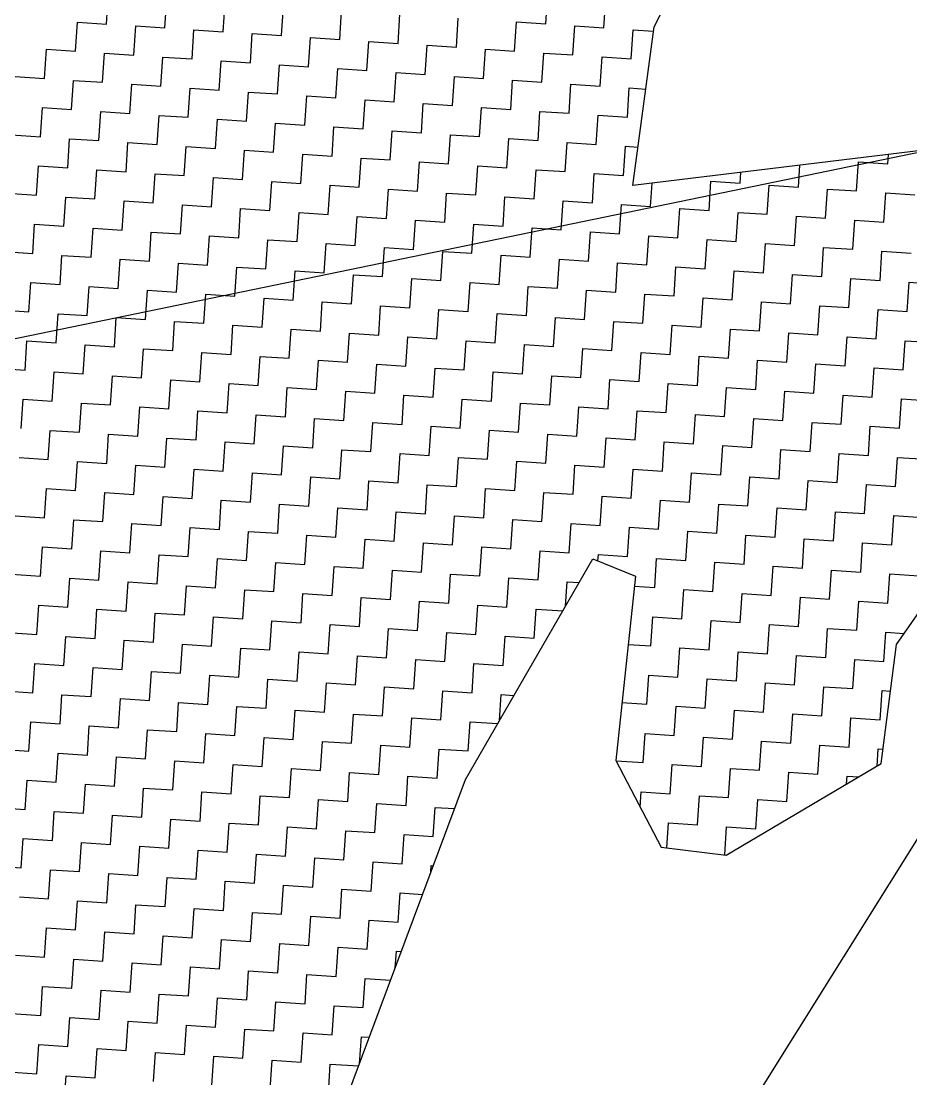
# Model space of a CAD drawing. Header units: metres. Extents: x 286068 to 287358, y 2005630 to 2007098.
# Drawn here: x 287048.9 to 287147.8, y 2006240.5 to 2006358.1 of the extents above; entities that cross this region are included whole.
import ezdxf

# ---------------------------------------------------------------- set-up
doc = ezdxf.new("R2010")
doc.units = ezdxf.units.M
for name, color, linetype in [('POLY_HATCH', 12, 'Continuous'), ('POLY_PARCEL', 6, 'Continuous'), ('V_BOUND_LINE', 7, 'Continuous')]:
    doc.layers.add(name, color=color, linetype=linetype)

msp = doc.modelspace()

# ---------------------------------------------------------------- linework, layer by layer
at = {"layer": 'POLY_HATCH'}
for p, q in [((287119.29, 2006357.48), (287130.94, 2006380.57)), ((287116.91, 2006339.84), (287119.29, 2006357.48)), ((287157.71, 2006344.82), (287116.91, 2006339.84)), ((287146.25, 2006288.83), (287156.99, 2006304.29)), ((287098.31, 2006273.81), (287112.48, 2006298.35)), ((287112.48, 2006298.35), (287117.21, 2006296.42)), ((287117.21, 2006296.42), (287115.04, 2006275.93)), ((287144.56, 2006275.59), (287146.25, 2006288.83)), ((287115.04, 2006275.93), (287120.07, 2006266.3)), ((287127.29, 2006265.41), (287144.56, 2006275.59)), ((287082.56, 2006231.58), (287098.31, 2006273.81)), ((287120.07, 2006266.3), (287127.29, 2006265.41))]:
    msp.add_line(p, q, dxfattribs=at)
at = {"layer": 'POLY_HATCH', "linetype": 'Continuous'}
for p, q in [((287058.39, 2006357.8), (287058.61, 2006361.05)), ((287107.24, 2006357.82), (287107.45, 2006361.06)), ((287064.88, 2006357.37), (287065.09, 2006360.62)), ((287071.36, 2006356.94), (287071.58, 2006360.19)), ((287077.85, 2006356.51), (287078.06, 2006359.76)), ((287113.72, 2006357.39), (287113.94, 2006360.63)), ((287084.33, 2006356.08), (287084.54, 2006359.32)), ((287090.81, 2006355.65), (287091.03, 2006358.89)), ((287097.3, 2006355.22), (287097.51, 2006358.46)), ((287054.94, 2006354.78), (287055.15, 2006358.02)), ((287055.15, 2006358.02), (287058.39, 2006357.8)), ((287061.42, 2006354.35), (287061.64, 2006357.59)), ((287061.64, 2006357.59), (287064.88, 2006357.37)), ((287067.9, 2006353.92), (287068.12, 2006357.16)), ((287068.12, 2006357.16), (287071.36, 2006356.94)), ((287103.78, 2006354.79), (287104, 2006358.03)), ((287104, 2006358.03), (287107.24, 2006357.82)), ((287110.26, 2006354.36), (287110.48, 2006357.6)), ((287110.48, 2006357.6), (287113.72, 2006357.39)), ((287116.75, 2006353.93), (287116.96, 2006357.17)), ((287116.96, 2006357.17), (287119.23, 2006357.02)), ((287074.39, 2006353.49), (287074.6, 2006356.73)), ((287074.6, 2006356.73), (287077.85, 2006356.51)), ((287080.87, 2006353.06), (287081.09, 2006356.3)), ((287081.09, 2006356.3), (287084.33, 2006356.08)), ((287051.48, 2006351.75), (287051.7, 2006354.99)), ((287051.7, 2006354.99), (287054.94, 2006354.78)), ((287087.36, 2006352.63), (287087.57, 2006355.87)), ((287087.57, 2006355.87), (287090.81, 2006355.65)), ((287093.84, 2006352.2), (287094.05, 2006355.44)), ((287094.05, 2006355.44), (287097.3, 2006355.22)), ((287100.32, 2006351.76), (287100.54, 2006355.01)), ((287100.54, 2006355.01), (287103.78, 2006354.79)), ((287057.96, 2006351.32), (287058.18, 2006354.56)), ((287058.18, 2006354.56), (287061.42, 2006354.35)), ((287064.45, 2006350.89), (287064.66, 2006354.13)), ((287064.66, 2006354.13), (287067.9, 2006353.92)), ((287070.93, 2006350.46), (287071.15, 2006353.7)), ((287071.15, 2006353.7), (287074.39, 2006353.49)), ((287106.81, 2006351.33), (287107.02, 2006354.58)), ((287107.02, 2006354.58), (287110.26, 2006354.36)), ((287113.29, 2006350.9), (287113.51, 2006354.15)), ((287113.51, 2006354.15), (287116.75, 2006353.93)), ((287077.42, 2006350.03), (287077.63, 2006353.27)), ((287077.63, 2006353.27), (287080.87, 2006353.06)), ((287083.9, 2006349.6), (287084.11, 2006352.84)), ((287084.11, 2006352.84), (287087.36, 2006352.63)), ((287048.24, 2006351.97), (287051.48, 2006351.75)), ((287054.51, 2006348.29), (287054.72, 2006351.54)), ((287054.72, 2006351.54), (287057.96, 2006351.32)), ((287090.38, 2006349.17), (287090.6, 2006352.41)), ((287090.6, 2006352.41), (287093.84, 2006352.2)), ((287096.87, 2006348.74), (287097.08, 2006351.98)), ((287097.08, 2006351.98), (287100.32, 2006351.76)), ((287103.35, 2006348.31), (287103.56, 2006351.55)), ((287103.56, 2006351.55), (287106.81, 2006351.33)), ((287060.99, 2006347.86), (287061.21, 2006351.11)), ((287061.21, 2006351.11), (287064.45, 2006350.89)), ((287067.47, 2006347.43), (287067.69, 2006350.68)), ((287067.69, 2006350.68), (287070.93, 2006350.46)), ((287073.96, 2006347), (287074.17, 2006350.24)), ((287074.17, 2006350.24), (287077.42, 2006350.03)), ((287109.83, 2006347.88), (287110.05, 2006351.12)), ((287110.05, 2006351.12), (287113.29, 2006350.9)), ((287116.32, 2006347.45), (287116.53, 2006350.69)), ((287116.53, 2006350.69), (287118.36, 2006350.57)), ((287080.44, 2006346.57), (287080.66, 2006349.81)), ((287080.66, 2006349.81), (287083.9, 2006349.6)), ((287086.93, 2006346.14), (287087.14, 2006349.38)), ((287087.14, 2006349.38), (287090.38, 2006349.17)), ((287093.41, 2006345.71), (287093.62, 2006348.95)), ((287093.62, 2006348.95), (287096.87, 2006348.74)), ((287051.05, 2006345.27), (287051.27, 2006348.51)), ((287051.27, 2006348.51), (287054.51, 2006348.29)), ((287057.53, 2006344.84), (287057.75, 2006348.08)), ((287057.75, 2006348.08), (287060.99, 2006347.86)), ((287099.89, 2006345.28), (287100.11, 2006348.52)), ((287100.11, 2006348.52), (287103.35, 2006348.31)), ((287106.38, 2006344.85), (287106.59, 2006348.09)), ((287106.59, 2006348.09), (287109.83, 2006347.88)), ((287064.02, 2006344.41), (287064.23, 2006347.65)), ((287064.23, 2006347.65), (287067.47, 2006347.43)), ((287070.5, 2006343.98), (287070.72, 2006347.22)), ((287070.72, 2006347.22), (287073.96, 2006347)), ((287076.98, 2006343.55), (287077.2, 2006346.79)), ((287077.2, 2006346.79), (287080.44, 2006346.57)), ((287112.86, 2006344.42), (287113.08, 2006347.66)), ((287113.08, 2006347.66), (287116.32, 2006347.45)), ((287047.81, 2006345.48), (287051.05, 2006345.27)), ((287083.47, 2006343.12), (287083.68, 2006346.36)), ((287083.68, 2006346.36), (287086.93, 2006346.14)), ((287089.95, 2006342.69), (287090.17, 2006345.93)), ((287090.17, 2006345.93), (287093.41, 2006345.71)), ((287096.44, 2006342.25), (287096.65, 2006345.5)), ((287096.65, 2006345.5), (287099.89, 2006345.28)), ((287054.08, 2006341.81), (287054.29, 2006345.05)), ((287054.29, 2006345.05), (287057.53, 2006344.84)), ((287060.56, 2006341.38), (287060.78, 2006344.62)), ((287060.78, 2006344.62), (287064.02, 2006344.41)), ((287102.92, 2006341.82), (287103.13, 2006345.07)), ((287103.13, 2006345.07), (287106.38, 2006344.85)), ((287109.4, 2006341.39), (287109.62, 2006344.64)), ((287109.62, 2006344.64), (287112.86, 2006344.42)), ((287067.04, 2006340.95), (287067.26, 2006344.19)), ((287067.26, 2006344.19), (287070.5, 2006343.98)), ((287073.53, 2006340.52), (287073.74, 2006343.76)), ((287073.74, 2006343.76), (287076.98, 2006343.55)), ((287080.01, 2006340.09), (287080.23, 2006343.33)), ((287080.23, 2006343.33), (287083.47, 2006343.12)), ((287115.89, 2006340.96), (287116.1, 2006344.21)), ((287116.1, 2006344.21), (287117.49, 2006344.11)), ((287145.28, 2006342.27), (287145.35, 2006343.31)), ((287050.62, 2006338.78), (287050.83, 2006342.03)), ((287050.83, 2006342.03), (287054.08, 2006341.81)), ((287086.49, 2006339.66), (287086.71, 2006342.9)), ((287086.71, 2006342.9), (287089.95, 2006342.69)), ((287092.98, 2006339.23), (287093.19, 2006342.47)), ((287093.19, 2006342.47), (287096.44, 2006342.25)), ((287099.46, 2006338.8), (287099.68, 2006342.04)), ((287099.68, 2006342.04), (287102.92, 2006341.82)), ((287135.34, 2006339.67), (287135.5, 2006342.11)), ((287141.82, 2006339.24), (287142.04, 2006342.48)), ((287142.04, 2006342.48), (287145.28, 2006342.27)), ((287057.1, 2006338.35), (287057.32, 2006341.6)), ((287057.32, 2006341.6), (287060.56, 2006341.38)), ((287063.59, 2006337.92), (287063.8, 2006341.16)), ((287063.8, 2006341.16), (287067.04, 2006340.95)), ((287070.07, 2006337.49), (287070.29, 2006340.73)), ((287070.29, 2006340.73), (287073.53, 2006340.52)), ((287105.95, 2006338.37), (287106.16, 2006341.61)), ((287106.16, 2006341.61), (287109.4, 2006341.39)), ((287112.43, 2006337.94), (287112.64, 2006341.18)), ((287112.64, 2006341.18), (287115.89, 2006340.96)), ((287128.85, 2006340.1), (287128.93, 2006341.31)), ((287076.55, 2006337.06), (287076.77, 2006340.3)), ((287076.77, 2006340.3), (287080.01, 2006340.09)), ((287083.04, 2006336.63), (287083.25, 2006339.87)), ((287083.25, 2006339.87), (287086.49, 2006339.66)), ((287118.91, 2006337.51), (287119.09, 2006340.11)), ((287125.4, 2006337.08), (287125.61, 2006340.32)), ((287125.61, 2006340.32), (287128.85, 2006340.1)), ((287131.88, 2006336.65), (287132.1, 2006339.89)), ((287132.1, 2006339.89), (287135.34, 2006339.67)), ((287047.38, 2006339), (287050.62, 2006338.78)), ((287053.65, 2006335.33), (287053.86, 2006338.57)), ((287053.86, 2006338.57), (287057.1, 2006338.35)), ((287089.52, 2006336.2), (287089.74, 2006339.44)), ((287089.74, 2006339.44), (287092.98, 2006339.23)), ((287096.01, 2006335.77), (287096.22, 2006339.01)), ((287096.22, 2006339.01), (287099.46, 2006338.8)), ((287102.49, 2006335.34), (287102.7, 2006338.58)), ((287102.7, 2006338.58), (287105.95, 2006338.37)), ((287138.36, 2006336.22), (287138.58, 2006339.46)), ((287138.58, 2006339.46), (287141.82, 2006339.24)), ((287144.85, 2006335.78), (287145.06, 2006339.03)), ((287145.06, 2006339.03), (287148.3, 2006338.81)), ((287060.13, 2006334.9), (287060.35, 2006338.14)), ((287060.35, 2006338.14), (287063.59, 2006337.92)), ((287066.61, 2006334.47), (287066.83, 2006337.71)), ((287066.83, 2006337.71), (287070.07, 2006337.49)), ((287073.1, 2006334.04), (287073.31, 2006337.28)), ((287073.31, 2006337.28), (287076.55, 2006337.06)), ((287108.97, 2006334.91), (287109.19, 2006338.15)), ((287109.19, 2006338.15), (287112.43, 2006337.94)), ((287115.46, 2006334.48), (287115.67, 2006337.72)), ((287115.67, 2006337.72), (287118.91, 2006337.51)), ((287121.94, 2006334.05), (287122.16, 2006337.29)), ((287122.16, 2006337.29), (287125.4, 2006337.08)), ((287079.58, 2006333.61), (287079.8, 2006336.85)), ((287079.8, 2006336.85), (287083.04, 2006336.63)), ((287086.06, 2006333.17), (287086.28, 2006336.42)), ((287086.28, 2006336.42), (287089.52, 2006336.2)), ((287128.42, 2006333.62), (287128.64, 2006336.86)), ((287128.64, 2006336.86), (287131.88, 2006336.65)), ((287134.91, 2006333.19), (287135.12, 2006336.43)), ((287135.12, 2006336.43), (287138.36, 2006336.22)), ((287141.39, 2006332.76), (287141.61, 2006336)), ((287141.61, 2006336), (287144.85, 2006335.78)), ((287050.19, 2006332.3), (287050.4, 2006335.54)), ((287050.4, 2006335.54), (287053.65, 2006335.33)), ((287056.67, 2006331.87), (287056.89, 2006335.11)), ((287056.89, 2006335.11), (287060.13, 2006334.9)), ((287092.55, 2006332.74), (287092.76, 2006335.99)), ((287092.76, 2006335.99), (287096.01, 2006335.77)), ((287099.03, 2006332.31), (287099.25, 2006335.56)), ((287099.25, 2006335.56), (287102.49, 2006335.34)), ((287105.52, 2006331.88), (287105.73, 2006335.13)), ((287105.73, 2006335.13), (287108.97, 2006334.91)), ((287063.16, 2006331.44), (287063.37, 2006334.68)), ((287063.37, 2006334.68), (287066.61, 2006334.47)), ((287069.64, 2006331.01), (287069.86, 2006334.25)), ((287069.86, 2006334.25), (287073.1, 2006334.04)), ((287076.12, 2006330.58), (287076.34, 2006333.82)), ((287076.34, 2006333.82), (287079.58, 2006333.61)), ((287112, 2006331.45), (287112.21, 2006334.69)), ((287112.21, 2006334.69), (287115.46, 2006334.48)), ((287118.48, 2006331.02), (287118.7, 2006334.26)), ((287118.7, 2006334.26), (287121.94, 2006334.05)), ((287124.97, 2006330.59), (287125.18, 2006333.83)), ((287125.18, 2006333.83), (287128.42, 2006333.62)), ((287046.95, 2006332.52), (287050.19, 2006332.3)), ((287082.61, 2006330.15), (287082.82, 2006333.39)), ((287082.82, 2006333.39), (287086.06, 2006333.17)), ((287089.09, 2006329.72), (287089.31, 2006332.96)), ((287089.31, 2006332.96), (287092.55, 2006332.74)), ((287095.57, 2006329.29), (287095.79, 2006332.53)), ((287095.79, 2006332.53), (287099.03, 2006332.31)), ((287131.45, 2006330.16), (287131.67, 2006333.4)), ((287131.67, 2006333.4), (287134.91, 2006333.19)), ((287137.93, 2006329.73), (287138.15, 2006332.97)), ((287138.15, 2006332.97), (287141.39, 2006332.76)), ((287144.42, 2006329.3), (287144.63, 2006332.54)), ((287144.63, 2006332.54), (287147.87, 2006332.33)), ((287053.22, 2006328.84), (287053.43, 2006332.08)), ((287053.43, 2006332.08), (287056.67, 2006331.87)), ((287059.7, 2006328.41), (287059.91, 2006331.65)), ((287059.91, 2006331.65), (287063.16, 2006331.44)), ((287102.06, 2006328.86), (287102.27, 2006332.1)), ((287102.27, 2006332.1), (287105.52, 2006331.88)), ((287108.54, 2006328.43), (287108.76, 2006331.67)), ((287108.76, 2006331.67), (287112, 2006331.45)), ((287066.18, 2006327.98), (287066.4, 2006331.22)), ((287066.4, 2006331.22), (287069.64, 2006331.01)), ((287072.67, 2006327.55), (287072.88, 2006330.79)), ((287072.88, 2006330.79), (287076.12, 2006330.58)), ((287079.15, 2006327.12), (287079.37, 2006330.36)), ((287079.37, 2006330.36), (287082.61, 2006330.15)), ((287115.03, 2006328), (287115.24, 2006331.24)), ((287115.24, 2006331.24), (287118.48, 2006331.02)), ((287121.51, 2006327.57), (287121.72, 2006330.81)), ((287121.72, 2006330.81), (287124.97, 2006330.59)), ((287127.99, 2006327.14), (287128.21, 2006330.38)), ((287128.21, 2006330.38), (287131.45, 2006330.16)), ((287049.76, 2006325.82), (287049.97, 2006329.06)), ((287049.97, 2006329.06), (287053.22, 2006328.84)), ((287085.63, 2006326.69), (287085.85, 2006329.93)), ((287085.85, 2006329.93), (287089.09, 2006329.72)), ((287092.12, 2006326.26), (287092.33, 2006329.5)), ((287092.33, 2006329.5), (287095.57, 2006329.29)), ((287098.6, 2006325.83), (287098.82, 2006329.07)), ((287098.82, 2006329.07), (287102.06, 2006328.86)), ((287134.48, 2006326.7), (287134.69, 2006329.95)), ((287134.69, 2006329.95), (287137.93, 2006329.73)), ((287140.96, 2006326.27), (287141.18, 2006329.52)), ((287141.18, 2006329.52), (287144.42, 2006329.3)), ((287147.44, 2006325.84), (287147.66, 2006329.09)), ((287147.66, 2006329.09), (287150.9, 2006328.87)), ((287056.24, 2006325.39), (287056.46, 2006328.63)), ((287056.46, 2006328.63), (287059.7, 2006328.41)), ((287062.73, 2006324.96), (287062.94, 2006328.2)), ((287062.94, 2006328.2), (287066.18, 2006327.98)), ((287069.21, 2006324.53), (287069.42, 2006327.77)), ((287069.42, 2006327.77), (287072.67, 2006327.55)), ((287105.09, 2006325.4), (287105.3, 2006328.64)), ((287105.3, 2006328.64), (287108.54, 2006328.43)), ((287111.57, 2006324.97), (287111.78, 2006328.21)), ((287111.78, 2006328.21), (287115.03, 2006328)), ((287118.05, 2006324.54), (287118.27, 2006327.78)), ((287118.27, 2006327.78), (287121.51, 2006327.57)), ((287075.69, 2006324.09), (287075.91, 2006327.34)), ((287075.91, 2006327.34), (287079.15, 2006327.12)), ((287082.18, 2006323.66), (287082.39, 2006326.91)), ((287082.39, 2006326.91), (287085.63, 2006326.69)), ((287124.54, 2006324.11), (287124.75, 2006327.35)), ((287124.75, 2006327.35), (287127.99, 2006327.14)), ((287131.02, 2006323.68), (287131.23, 2006326.92)), ((287131.23, 2006326.92), (287134.48, 2006326.7)), ((287046.52, 2006326.03), (287049.76, 2006325.82)), ((287052.79, 2006322.36), (287053, 2006325.6)), ((287053, 2006325.6), (287056.24, 2006325.39)), ((287088.66, 2006323.23), (287088.88, 2006326.48)), ((287088.88, 2006326.48), (287092.12, 2006326.26)), ((287095.14, 2006322.8), (287095.36, 2006326.05)), ((287095.36, 2006326.05), (287098.6, 2006325.83)), ((287101.63, 2006322.37), (287101.84, 2006325.62)), ((287101.84, 2006325.62), (287105.09, 2006325.4)), ((287137.5, 2006323.25), (287137.72, 2006326.49)), ((287137.72, 2006326.49), (287140.96, 2006326.27)), ((287143.99, 2006322.82), (287144.2, 2006326.06)), ((287144.2, 2006326.06), (287147.44, 2006325.84)), ((287059.27, 2006321.93), (287059.48, 2006325.17)), ((287059.48, 2006325.17), (287062.73, 2006324.96)), ((287065.75, 2006321.5), (287065.97, 2006324.74)), ((287065.97, 2006324.74), (287069.21, 2006324.53)), ((287072.24, 2006321.07), (287072.45, 2006324.31)), ((287072.45, 2006324.31), (287075.69, 2006324.09)), ((287108.11, 2006321.94), (287108.33, 2006325.18)), ((287108.33, 2006325.18), (287111.57, 2006324.97)), ((287114.6, 2006321.51), (287114.81, 2006324.75)), ((287114.81, 2006324.75), (287118.05, 2006324.54)), ((287121.08, 2006321.08), (287121.29, 2006324.32)), ((287121.29, 2006324.32), (287124.54, 2006324.11)), ((287078.72, 2006320.64), (287078.94, 2006323.88)), ((287078.94, 2006323.88), (287082.18, 2006323.66)), ((287085.2, 2006320.21), (287085.42, 2006323.45)), ((287085.42, 2006323.45), (287088.66, 2006323.23)), ((287127.56, 2006320.65), (287127.78, 2006323.89)), ((287127.78, 2006323.89), (287131.02, 2006323.68)), ((287134.05, 2006320.22), (287134.26, 2006323.46)), ((287134.26, 2006323.46), (287137.5, 2006323.25)), ((287049.33, 2006319.33), (287049.54, 2006322.57)), ((287049.54, 2006322.57), (287052.79, 2006322.36)), ((287055.81, 2006318.9), (287056.03, 2006322.14)), ((287056.03, 2006322.14), (287059.27, 2006321.93)), ((287091.69, 2006319.78), (287091.9, 2006323.02)), ((287091.9, 2006323.02), (287095.14, 2006322.8)), ((287098.17, 2006319.35), (287098.39, 2006322.59)), ((287098.39, 2006322.59), (287101.63, 2006322.37)), ((287104.65, 2006318.92), (287104.87, 2006322.16)), ((287104.87, 2006322.16), (287108.11, 2006321.94)), ((287140.53, 2006319.79), (287140.75, 2006323.03)), ((287140.75, 2006323.03), (287143.99, 2006322.82)), ((287147.01, 2006319.36), (287147.23, 2006322.6)), ((287147.23, 2006322.6), (287150.47, 2006322.39)), ((287062.3, 2006318.47), (287062.51, 2006321.71)), ((287062.51, 2006321.71), (287065.75, 2006321.5)), ((287068.78, 2006318.04), (287068.99, 2006321.28)), ((287068.99, 2006321.28), (287072.24, 2006321.07)), ((287075.26, 2006317.61), (287075.48, 2006320.85)), ((287075.48, 2006320.85), (287078.72, 2006320.64)), ((287111.14, 2006318.49), (287111.35, 2006321.73)), ((287111.35, 2006321.73), (287114.6, 2006321.51)), ((287117.62, 2006318.06), (287117.84, 2006321.3)), ((287117.84, 2006321.3), (287121.08, 2006321.08)), ((287124.11, 2006317.62), (287124.32, 2006320.87)), ((287124.32, 2006320.87), (287127.56, 2006320.65)), ((287046.09, 2006319.55), (287049.33, 2006319.33)), ((287081.75, 2006317.18), (287081.96, 2006320.42)), ((287081.96, 2006320.42), (287085.2, 2006320.21)), ((287088.23, 2006316.75), (287088.45, 2006319.99)), ((287088.45, 2006319.99), (287091.69, 2006319.78)), ((287094.71, 2006316.32), (287094.93, 2006319.56)), ((287094.93, 2006319.56), (287098.17, 2006319.35)), ((287130.59, 2006317.19), (287130.8, 2006320.44)), ((287130.8, 2006320.44), (287134.05, 2006320.22)), ((287137.07, 2006316.76), (287137.29, 2006320.01)), ((287137.29, 2006320.01), (287140.53, 2006319.79)), ((287143.56, 2006316.33), (287143.77, 2006319.58)), ((287143.77, 2006319.58), (287147.01, 2006319.36)), ((287052.36, 2006315.88), (287052.57, 2006319.12)), ((287052.57, 2006319.12), (287055.81, 2006318.9)), ((287058.84, 2006315.45), (287059.05, 2006318.69)), ((287059.05, 2006318.69), (287062.3, 2006318.47)), ((287101.2, 2006315.89), (287101.41, 2006319.13)), ((287101.41, 2006319.13), (287104.65, 2006318.92)), ((287107.68, 2006315.46), (287107.9, 2006318.7)), ((287107.9, 2006318.7), (287111.14, 2006318.49)), ((287065.32, 2006315.02), (287065.54, 2006318.26)), ((287065.54, 2006318.26), (287068.78, 2006318.04)), ((287071.81, 2006314.58), (287072.02, 2006317.83)), ((287072.02, 2006317.83), (287075.26, 2006317.61)), ((287078.29, 2006314.15), (287078.5, 2006317.4)), ((287078.5, 2006317.4), (287081.75, 2006317.18)), ((287114.17, 2006315.03), (287114.38, 2006318.27)), ((287114.38, 2006318.27), (287117.62, 2006318.06)), ((287120.65, 2006314.6), (287120.86, 2006317.84)), ((287120.86, 2006317.84), (287124.11, 2006317.62)), ((287127.13, 2006314.17), (287127.35, 2006317.41)), ((287127.35, 2006317.41), (287130.59, 2006317.19)), ((287048.9, 2006312.85), (287049.11, 2006316.09)), ((287049.11, 2006316.09), (287052.36, 2006315.88)), ((287084.77, 2006313.72), (287084.99, 2006316.97)), ((287084.99, 2006316.97), (287088.23, 2006316.75)), ((287091.26, 2006313.29), (287091.47, 2006316.54)), ((287091.47, 2006316.54), (287094.71, 2006316.32)), ((287097.74, 2006312.86), (287097.96, 2006316.1)), ((287097.96, 2006316.1), (287101.2, 2006315.89)), ((287133.62, 2006313.74), (287133.83, 2006316.98)), ((287133.83, 2006316.98), (287137.07, 2006316.76)), ((287140.1, 2006313.31), (287140.31, 2006316.55)), ((287140.31, 2006316.55), (287143.56, 2006316.33)), ((287146.58, 2006312.88), (287146.8, 2006316.12)), ((287146.8, 2006316.12), (287150.04, 2006315.9)), ((287055.38, 2006312.42), (287055.6, 2006315.66)), ((287055.6, 2006315.66), (287058.84, 2006315.45)), ((287061.87, 2006311.99), (287062.08, 2006315.23)), ((287062.08, 2006315.23), (287065.32, 2006315.02)), ((287104.22, 2006312.43), (287104.44, 2006315.67)), ((287104.44, 2006315.67), (287107.68, 2006315.46)), ((287110.71, 2006312), (287110.92, 2006315.24)), ((287110.92, 2006315.24), (287114.17, 2006315.03)), ((287068.35, 2006311.56), (287068.56, 2006314.8)), ((287068.56, 2006314.8), (287071.81, 2006314.58)), ((287074.83, 2006311.13), (287075.05, 2006314.37)), ((287075.05, 2006314.37), (287078.29, 2006314.15)), ((287081.32, 2006310.7), (287081.53, 2006313.94)), ((287081.53, 2006313.94), (287084.77, 2006313.72)), ((287117.19, 2006311.57), (287117.41, 2006314.81)), ((287117.41, 2006314.81), (287120.65, 2006314.6)), ((287123.68, 2006311.14), (287123.89, 2006314.38)), ((287123.89, 2006314.38), (287127.13, 2006314.17)), ((287130.16, 2006310.71), (287130.37, 2006313.95)), ((287130.37, 2006313.95), (287133.62, 2006313.74)), ((287051.92, 2006309.39), (287052.14, 2006312.63)), ((287052.14, 2006312.63), (287055.38, 2006312.42)), ((287087.8, 2006310.27), (287088.02, 2006313.51)), ((287088.02, 2006313.51), (287091.26, 2006313.29)), ((287094.28, 2006309.84), (287094.5, 2006313.08)), ((287094.5, 2006313.08), (287097.74, 2006312.86)), ((287100.77, 2006309.41), (287100.98, 2006312.65)), ((287100.98, 2006312.65), (287104.22, 2006312.43)), ((287136.64, 2006310.28), (287136.86, 2006313.52)), ((287136.86, 2006313.52), (287140.1, 2006313.31)), ((287143.13, 2006309.85), (287143.34, 2006313.09)), ((287143.34, 2006313.09), (287146.58, 2006312.88)), ((287058.41, 2006308.96), (287058.62, 2006312.2)), ((287058.62, 2006312.2), (287061.87, 2006311.99)), ((287064.89, 2006308.53), (287065.11, 2006311.77)), ((287065.11, 2006311.77), (287068.35, 2006311.56)), ((287071.38, 2006308.1), (287071.59, 2006311.34)), ((287071.59, 2006311.34), (287074.83, 2006311.13)), ((287107.25, 2006308.98), (287107.47, 2006312.22)), ((287107.47, 2006312.22), (287110.71, 2006312)), ((287113.73, 2006308.55), (287113.95, 2006311.79)), ((287113.95, 2006311.79), (287117.19, 2006311.57)), ((287120.22, 2006308.11), (287120.43, 2006311.36)), ((287120.43, 2006311.36), (287123.68, 2006311.14)), ((287077.86, 2006307.67), (287078.07, 2006310.91)), ((287078.07, 2006310.91), (287081.32, 2006310.7)), ((287084.34, 2006307.24), (287084.56, 2006310.48)), ((287084.56, 2006310.48), (287087.8, 2006310.27)), ((287126.7, 2006307.68), (287126.92, 2006310.93)), ((287126.92, 2006310.93), (287130.16, 2006310.71)), ((287133.19, 2006307.25), (287133.4, 2006310.5)), ((287133.4, 2006310.5), (287136.64, 2006310.28)), ((287048.68, 2006309.61), (287051.92, 2006309.39)), ((287054.95, 2006305.94), (287055.17, 2006309.18)), ((287055.17, 2006309.18), (287058.41, 2006308.96)), ((287090.83, 2006306.81), (287091.04, 2006310.05)), ((287091.04, 2006310.05), (287094.28, 2006309.84)), ((287097.31, 2006306.38), (287097.53, 2006309.62)), ((287097.53, 2006309.62), (287100.77, 2006309.41)), ((287103.79, 2006305.95), (287104.01, 2006309.19)), ((287104.01, 2006309.19), (287107.25, 2006308.98)), ((287139.67, 2006306.82), (287139.88, 2006310.07)), ((287139.88, 2006310.07), (287143.13, 2006309.85)), ((287146.15, 2006306.39), (287146.37, 2006309.63)), ((287146.37, 2006309.63), (287149.61, 2006309.42)), ((287061.43, 2006305.5), (287061.65, 2006308.75)), ((287061.65, 2006308.75), (287064.89, 2006308.53)), ((287067.92, 2006305.07), (287068.13, 2006308.32)), ((287068.13, 2006308.32), (287071.38, 2006308.1)), ((287074.4, 2006304.64), (287074.62, 2006307.89)), ((287074.62, 2006307.89), (287077.86, 2006307.67)), ((287110.28, 2006305.52), (287110.49, 2006308.76)), ((287110.49, 2006308.76), (287113.73, 2006308.55)), ((287116.76, 2006305.09), (287116.98, 2006308.33)), ((287116.98, 2006308.33), (287120.22, 2006308.11)), ((287123.24, 2006304.66), (287123.46, 2006307.9)), ((287123.46, 2006307.9), (287126.7, 2006307.68)), ((287080.89, 2006304.21), (287081.1, 2006307.46)), ((287081.1, 2006307.46), (287084.34, 2006307.24)), ((287087.37, 2006303.78), (287087.58, 2006307.02)), ((287087.58, 2006307.02), (287090.83, 2006306.81)), ((287129.73, 2006304.23), (287129.94, 2006307.47)), ((287129.94, 2006307.47), (287133.19, 2006307.25)), ((287136.21, 2006303.8), (287136.43, 2006307.04)), ((287136.43, 2006307.04), (287139.67, 2006306.82)), ((287142.7, 2006303.37), (287142.91, 2006306.61)), ((287142.91, 2006306.61), (287146.15, 2006306.39)), ((287051.49, 2006302.91), (287051.71, 2006306.15)), ((287051.71, 2006306.15), (287054.95, 2006305.94)), ((287057.98, 2006302.48), (287058.19, 2006305.72)), ((287058.19, 2006305.72), (287061.43, 2006305.5)), ((287093.85, 2006303.35), (287094.07, 2006306.59)), ((287094.07, 2006306.59), (287097.31, 2006306.38)), ((287100.34, 2006302.92), (287100.55, 2006306.16)), ((287100.55, 2006306.16), (287103.79, 2006305.95)), ((287106.82, 2006302.49), (287107.04, 2006305.73)), ((287107.04, 2006305.73), (287110.28, 2006305.52)), ((287064.46, 2006302.05), (287064.68, 2006305.29)), ((287064.68, 2006305.29), (287067.92, 2006305.07)), ((287070.95, 2006301.62), (287071.16, 2006304.86)), ((287071.16, 2006304.86), (287074.4, 2006304.64)), ((287077.43, 2006301.19), (287077.64, 2006304.43)), ((287077.64, 2006304.43), (287080.89, 2006304.21)), ((287113.3, 2006302.06), (287113.52, 2006305.3)), ((287113.52, 2006305.3), (287116.76, 2006305.09)), ((287119.79, 2006301.63), (287120, 2006304.87)), ((287120, 2006304.87), (287123.24, 2006304.66)), ((287126.27, 2006301.2), (287126.49, 2006304.44)), ((287126.49, 2006304.44), (287129.73, 2006304.23)), ((287048.25, 2006303.12), (287051.49, 2006302.91)), ((287083.91, 2006300.76), (287084.13, 2006304)), ((287084.13, 2006304), (287087.37, 2006303.78)), ((287090.4, 2006300.33), (287090.61, 2006303.57)), ((287090.61, 2006303.57), (287093.85, 2006303.35)), ((287096.88, 2006299.9), (287097.1, 2006303.14)), ((287097.1, 2006303.14), (287100.34, 2006302.92)), ((287132.76, 2006300.77), (287132.97, 2006304.01)), ((287132.97, 2006304.01), (287136.21, 2006303.8)), ((287139.24, 2006300.34), (287139.45, 2006303.58)), ((287139.45, 2006303.58), (287142.7, 2006303.37)), ((287145.72, 2006299.91), (287145.94, 2006303.15)), ((287145.94, 2006303.15), (287149.18, 2006302.94)), ((287054.52, 2006299.45), (287054.74, 2006302.69)), ((287054.74, 2006302.69), (287057.98, 2006302.48)), ((287061, 2006299.02), (287061.22, 2006302.26)), ((287061.22, 2006302.26), (287064.46, 2006302.05)), ((287103.36, 2006299.47), (287103.58, 2006302.71)), ((287103.58, 2006302.71), (287106.82, 2006302.49)), ((287109.85, 2006299.03), (287110.06, 2006302.28)), ((287110.06, 2006302.28), (287113.3, 2006302.06)), ((287067.49, 2006298.59), (287067.7, 2006301.83)), ((287067.7, 2006301.83), (287070.95, 2006301.62)), ((287073.97, 2006298.16), (287074.19, 2006301.4)), ((287074.19, 2006301.4), (287077.43, 2006301.19)), ((287080.46, 2006297.73), (287080.67, 2006300.97)), ((287080.67, 2006300.97), (287083.91, 2006300.76)), ((287116.33, 2006298.6), (287116.55, 2006301.85)), ((287116.55, 2006301.85), (287119.79, 2006301.63)), ((287122.81, 2006298.17), (287123.03, 2006301.42)), ((287123.03, 2006301.42), (287126.27, 2006301.2)), ((287129.3, 2006297.74), (287129.51, 2006300.99)), ((287129.51, 2006300.99), (287132.76, 2006300.77)), ((287051.06, 2006296.42), (287051.28, 2006299.67)), ((287051.28, 2006299.67), (287054.52, 2006299.45)), ((287086.94, 2006297.3), (287087.15, 2006300.54)), ((287087.15, 2006300.54), (287090.4, 2006300.33)), ((287093.42, 2006296.87), (287093.64, 2006300.11)), ((287093.64, 2006300.11), (287096.88, 2006299.9)), ((287099.91, 2006296.44), (287100.12, 2006299.68)), ((287100.12, 2006299.68), (287103.36, 2006299.47)), ((287135.78, 2006297.31), (287136, 2006300.56)), ((287136, 2006300.56), (287139.24, 2006300.34)), ((287142.27, 2006296.88), (287142.48, 2006300.12)), ((287142.48, 2006300.12), (287145.72, 2006299.91)), ((287057.55, 2006295.99), (287057.76, 2006299.24)), ((287057.76, 2006299.24), (287061, 2006299.02)), ((287064.03, 2006295.56), (287064.25, 2006298.81)), ((287064.25, 2006298.81), (287067.49, 2006298.59)), ((287070.51, 2006295.13), (287070.73, 2006298.38)), ((287070.73, 2006298.38), (287073.97, 2006298.16)), ((287106.39, 2006296.01), (287106.61, 2006299.25)), ((287106.61, 2006299.25), (287109.85, 2006299.03)), ((287113.04, 2006298.12), (287113.09, 2006298.82)), ((287113.09, 2006298.82), (287116.33, 2006298.6)), ((287119.36, 2006295.15), (287119.57, 2006298.39)), ((287119.57, 2006298.39), (287122.81, 2006298.17)), ((287077, 2006294.7), (287077.21, 2006297.95)), ((287077.21, 2006297.95), (287080.46, 2006297.73)), ((287083.48, 2006294.27), (287083.7, 2006297.51)), ((287083.7, 2006297.51), (287086.94, 2006297.3)), ((287125.84, 2006294.72), (287126.06, 2006297.96)), ((287126.06, 2006297.96), (287129.3, 2006297.74)), ((287132.32, 2006294.29), (287132.54, 2006297.53)), ((287132.54, 2006297.53), (287135.78, 2006297.31)), ((287047.82, 2006296.64), (287051.06, 2006296.42)), ((287054.09, 2006292.97), (287054.31, 2006296.21)), ((287054.31, 2006296.21), (287057.55, 2006295.99)), ((287089.97, 2006293.84), (287090.18, 2006297.08)), ((287090.18, 2006297.08), (287093.42, 2006296.87)), ((287096.45, 2006293.41), (287096.66, 2006296.65)), ((287096.66, 2006296.65), (287099.91, 2006296.44)), ((287102.93, 2006292.98), (287103.15, 2006296.22)), ((287103.15, 2006296.22), (287106.39, 2006296.01)), ((287138.81, 2006293.86), (287139.02, 2006297.1)), ((287139.02, 2006297.1), (287142.27, 2006296.88)), ((287145.29, 2006293.43), (287145.51, 2006296.67)), ((287145.51, 2006296.67), (287148.75, 2006296.45)), ((287060.57, 2006292.54), (287060.79, 2006295.78)), ((287060.79, 2006295.78), (287064.03, 2006295.56)), ((287067.06, 2006292.11), (287067.27, 2006295.35)), ((287067.27, 2006295.35), (287070.51, 2006295.13)), ((287073.54, 2006291.68), (287073.76, 2006294.92)), ((287073.76, 2006294.92), (287077, 2006294.7)), ((287109.45, 2006293.1), (287109.63, 2006295.79)), ((287109.63, 2006295.79), (287110.96, 2006295.71)), ((287117.09, 2006295.3), (287119.36, 2006295.15)), ((287122.38, 2006291.69), (287122.6, 2006294.93)), ((287122.6, 2006294.93), (287125.84, 2006294.72)), ((287080.03, 2006291.25), (287080.24, 2006294.49)), ((287080.24, 2006294.49), (287083.48, 2006294.27)), ((287086.51, 2006290.82), (287086.72, 2006294.06)), ((287086.72, 2006294.06), (287089.97, 2006293.84)), ((287128.87, 2006291.26), (287129.08, 2006294.5)), ((287129.08, 2006294.5), (287132.32, 2006294.29)), ((287135.35, 2006290.83), (287135.57, 2006294.07)), ((287135.57, 2006294.07), (287138.81, 2006293.86)), ((287050.63, 2006289.94), (287050.85, 2006293.18)), ((287050.85, 2006293.18), (287054.09, 2006292.97)), ((287057.12, 2006289.51), (287057.33, 2006292.75)), ((287057.33, 2006292.75), (287060.57, 2006292.54)), ((287092.99, 2006290.39), (287093.21, 2006293.63)), ((287093.21, 2006293.63), (287096.45, 2006293.41)), ((287099.48, 2006289.95), (287099.69, 2006293.2)), ((287099.69, 2006293.2), (287102.93, 2006292.98)), ((287105.96, 2006289.52), (287106.17, 2006292.77)), ((287106.17, 2006292.77), (287109.15, 2006292.57)), ((287141.84, 2006290.4), (287142.05, 2006293.64)), ((287142.05, 2006293.64), (287145.29, 2006293.43)), ((287063.6, 2006289.08), (287063.82, 2006292.32)), ((287063.82, 2006292.32), (287067.06, 2006292.11)), ((287070.08, 2006288.65), (287070.3, 2006291.89)), ((287070.3, 2006291.89), (287073.54, 2006291.68)), ((287076.57, 2006288.22), (287076.78, 2006291.46)), ((287076.78, 2006291.46), (287080.03, 2006291.25)), ((287118.93, 2006288.66), (287119.14, 2006291.91)), ((287119.14, 2006291.91), (287122.38, 2006291.69)), ((287125.41, 2006288.23), (287125.63, 2006291.48)), ((287125.63, 2006291.48), (287128.87, 2006291.26)), ((287047.39, 2006290.16), (287050.63, 2006289.94)), ((287083.05, 2006287.79), (287083.27, 2006291.03)), ((287083.27, 2006291.03), (287086.51, 2006290.82)), ((287089.54, 2006287.36), (287089.75, 2006290.6)), ((287089.75, 2006290.6), (287092.99, 2006290.39)), ((287096.02, 2006286.93), (287096.23, 2006290.17)), ((287096.23, 2006290.17), (287099.48, 2006289.95)), ((287131.89, 2006287.8), (287132.11, 2006291.04)), ((287132.11, 2006291.04), (287135.35, 2006290.83)), ((287138.38, 2006287.37), (287138.59, 2006290.61)), ((287138.59, 2006290.61), (287141.84, 2006290.4)), ((287144.86, 2006286.94), (287145.08, 2006290.18)), ((287145.08, 2006290.18), (287147.1, 2006290.05)), ((287053.66, 2006286.48), (287053.88, 2006289.73)), ((287053.88, 2006289.73), (287057.12, 2006289.51)), ((287060.14, 2006286.05), (287060.36, 2006289.3)), ((287060.36, 2006289.3), (287063.6, 2006289.08)), ((287102.5, 2006286.5), (287102.72, 2006289.74)), ((287102.72, 2006289.74), (287105.96, 2006289.52)), ((287066.63, 2006285.62), (287066.84, 2006288.87)), ((287066.84, 2006288.87), (287070.08, 2006288.65)), ((287073.11, 2006285.19), (287073.33, 2006288.43)), ((287073.33, 2006288.43), (287076.57, 2006288.22)), ((287079.59, 2006284.76), (287079.81, 2006288)), ((287079.81, 2006288), (287083.05, 2006287.79)), ((287116.41, 2006288.83), (287118.93, 2006288.66)), ((287121.95, 2006285.21), (287122.17, 2006288.45)), ((287122.17, 2006288.45), (287125.41, 2006288.23)), ((287128.44, 2006284.78), (287128.65, 2006288.02)), ((287128.65, 2006288.02), (287131.89, 2006287.8)), ((287050.2, 2006283.46), (287050.42, 2006286.7)), ((287050.42, 2006286.7), (287053.66, 2006286.48)), ((287086.08, 2006284.33), (287086.29, 2006287.57)), ((287086.29, 2006287.57), (287089.54, 2006287.36)), ((287092.56, 2006283.9), (287092.78, 2006287.14)), ((287092.78, 2006287.14), (287096.02, 2006286.93)), ((287099.05, 2006283.47), (287099.26, 2006286.71)), ((287099.26, 2006286.71), (287102.5, 2006286.5)), ((287134.92, 2006284.35), (287135.14, 2006287.59)), ((287135.14, 2006287.59), (287138.38, 2006287.37)), ((287141.4, 2006283.92), (287141.62, 2006287.16)), ((287141.62, 2006287.16), (287144.86, 2006286.94)), ((287056.69, 2006283.03), (287056.9, 2006286.27)), ((287056.9, 2006286.27), (287060.14, 2006286.05)), ((287063.17, 2006282.6), (287063.39, 2006285.84)), ((287063.39, 2006285.84), (287066.63, 2006285.62)), ((287069.65, 2006282.17), (287069.87, 2006285.41)), ((287069.87, 2006285.41), (287073.11, 2006285.19)), ((287076.14, 2006281.74), (287076.35, 2006284.98)), ((287076.35, 2006284.98), (287079.59, 2006284.76)), ((287082.62, 2006281.31), (287082.84, 2006284.55)), ((287082.84, 2006284.55), (287086.08, 2006284.33)), ((287118.5, 2006282.18), (287118.71, 2006285.42)), ((287118.71, 2006285.42), (287121.95, 2006285.21)), ((287124.98, 2006281.75), (287125.2, 2006284.99)), ((287125.2, 2006284.99), (287128.44, 2006284.78)), ((287131.46, 2006281.32), (287131.68, 2006284.56)), ((287131.68, 2006284.56), (287134.92, 2006284.35)), ((287046.96, 2006283.67), (287050.2, 2006283.46)), ((287053.23, 2006280), (287053.44, 2006283.24)), ((287053.44, 2006283.24), (287056.69, 2006283.03)), ((287089.1, 2006280.88), (287089.32, 2006284.12)), ((287089.32, 2006284.12), (287092.56, 2006283.9)), ((287095.59, 2006280.44), (287095.8, 2006283.69)), ((287095.8, 2006283.69), (287099.05, 2006283.47)), ((287102.1, 2006280.36), (287102.29, 2006283.26)), ((287102.29, 2006283.26), (287103.71, 2006283.16)), ((287137.95, 2006280.89), (287138.16, 2006284.13)), ((287138.16, 2006284.13), (287141.4, 2006283.92)), ((287144.43, 2006280.46), (287144.65, 2006283.7)), ((287144.65, 2006283.7), (287145.59, 2006283.64)), ((287059.71, 2006279.57), (287059.93, 2006282.81)), ((287059.93, 2006282.81), (287063.17, 2006282.6)), ((287066.2, 2006279.14), (287066.41, 2006282.38)), ((287066.41, 2006282.38), (287069.65, 2006282.17)), ((287072.68, 2006278.71), (287072.9, 2006281.95)), ((287072.9, 2006281.95), (287076.14, 2006281.74)), ((287115.72, 2006282.36), (287118.5, 2006282.18)), ((287121.52, 2006278.72), (287121.74, 2006281.96)), ((287121.74, 2006281.96), (287124.98, 2006281.75)), ((287079.16, 2006278.28), (287079.38, 2006281.52)), ((287079.38, 2006281.52), (287082.62, 2006281.31)), ((287085.65, 2006277.85), (287085.86, 2006281.09)), ((287085.86, 2006281.09), (287089.1, 2006280.88)), ((287128.01, 2006278.29), (287128.22, 2006281.53)), ((287128.22, 2006281.53), (287131.46, 2006281.32)), ((287134.49, 2006277.86), (287134.71, 2006281.1)), ((287134.71, 2006281.1), (287137.95, 2006280.89)), ((287049.77, 2006276.97), (287049.99, 2006280.22)), ((287049.99, 2006280.22), (287053.23, 2006280)), ((287056.26, 2006276.54), (287056.47, 2006279.79)), ((287056.47, 2006279.79), (287059.71, 2006279.57)), ((287092.13, 2006277.42), (287092.35, 2006280.66)), ((287092.35, 2006280.66), (287095.59, 2006280.44)), ((287098.62, 2006276.99), (287098.83, 2006280.23)), ((287098.83, 2006280.23), (287101.9, 2006280.03)), ((287140.97, 2006277.43), (287141.19, 2006280.67)), ((287141.19, 2006280.67), (287144.43, 2006280.46)), ((287062.74, 2006276.11), (287062.96, 2006279.35)), ((287062.96, 2006279.35), (287066.2, 2006279.14)), ((287069.22, 2006275.68), (287069.44, 2006278.92)), ((287069.44, 2006278.92), (287072.68, 2006278.71)), ((287075.71, 2006275.25), (287075.92, 2006278.49)), ((287075.92, 2006278.49), (287079.16, 2006278.28)), ((287118.07, 2006275.7), (287118.28, 2006278.94)), ((287118.28, 2006278.94), (287121.52, 2006278.72)), ((287124.55, 2006275.27), (287124.77, 2006278.51)), ((287124.77, 2006278.51), (287128.01, 2006278.29)), ((287082.19, 2006274.82), (287082.41, 2006278.06)), ((287082.41, 2006278.06), (287085.65, 2006277.85)), ((287088.67, 2006274.39), (287088.89, 2006277.63)), ((287088.89, 2006277.63), (287092.13, 2006277.42)), ((287095.16, 2006273.96), (287095.37, 2006277.2)), ((287095.37, 2006277.2), (287098.62, 2006276.99)), ((287131.03, 2006274.84), (287131.25, 2006278.08)), ((287131.25, 2006278.08), (287134.49, 2006277.86)), ((287137.52, 2006274.41), (287137.73, 2006277.65)), ((287137.73, 2006277.65), (287140.97, 2006277.43)), ((287144.09, 2006275.31), (287144.22, 2006277.22)), ((287144.22, 2006277.22), (287144.76, 2006277.18)), ((287046.53, 2006277.19), (287049.77, 2006276.97)), ((287052.8, 2006273.52), (287053.01, 2006276.76)), ((287053.01, 2006276.76), (287056.26, 2006276.54)), ((287059.28, 2006273.09), (287059.5, 2006276.33)), ((287059.5, 2006276.33), (287062.74, 2006276.11)), ((287065.77, 2006272.66), (287065.98, 2006275.9)), ((287065.98, 2006275.9), (287069.22, 2006275.68)), ((287072.25, 2006272.23), (287072.47, 2006275.47)), ((287072.47, 2006275.47), (287075.71, 2006275.25)), ((287078.73, 2006271.8), (287078.95, 2006275.04)), ((287078.95, 2006275.04), (287082.19, 2006274.82)), ((287115.06, 2006275.9), (287118.07, 2006275.7)), ((287121.09, 2006272.24), (287121.31, 2006275.48)), ((287121.31, 2006275.48), (287124.55, 2006275.27)), ((287127.58, 2006271.81), (287127.79, 2006275.05)), ((287127.79, 2006275.05), (287131.03, 2006274.84)), ((287049.34, 2006270.49), (287049.56, 2006273.73)), ((287049.56, 2006273.73), (287052.8, 2006273.52)), ((287085.22, 2006271.36), (287085.43, 2006274.61)), ((287085.43, 2006274.61), (287088.67, 2006274.39)), ((287091.7, 2006270.93), (287091.92, 2006274.18)), ((287091.92, 2006274.18), (287095.16, 2006273.96)), ((287134.06, 2006271.38), (287134.28, 2006274.62)), ((287134.28, 2006274.62), (287137.52, 2006274.41)), ((287140.7, 2006273.32), (287140.76, 2006274.19)), ((287140.76, 2006274.19), (287142.04, 2006274.1)), ((287055.83, 2006270.06), (287056.04, 2006273.3)), ((287056.04, 2006273.3), (287059.28, 2006273.09)), ((287062.31, 2006269.63), (287062.52, 2006272.87)), ((287062.52, 2006272.87), (287065.77, 2006272.66)), ((287068.79, 2006269.2), (287069.01, 2006272.44)), ((287069.01, 2006272.44), (287072.25, 2006272.23)), ((287075.28, 2006268.77), (287075.49, 2006272.01)), ((287075.49, 2006272.01), (287078.73, 2006271.8)), ((287081.76, 2006268.34), (287081.98, 2006271.58)), ((287081.98, 2006271.58), (287085.22, 2006271.36)), ((287117.74, 2006270.76), (287117.85, 2006272.45)), ((287117.85, 2006272.45), (287121.09, 2006272.24)), ((287124.12, 2006268.78), (287124.33, 2006272.02)), ((287124.33, 2006272.02), (287127.58, 2006271.81)), ((287130.6, 2006268.35), (287130.82, 2006271.59)), ((287130.82, 2006271.59), (287134.06, 2006271.38)), ((287046.1, 2006270.71), (287049.34, 2006270.49)), ((287052.37, 2006267.03), (287052.58, 2006270.27)), ((287052.58, 2006270.27), (287055.83, 2006270.06)), ((287088.24, 2006267.91), (287088.46, 2006271.15)), ((287088.46, 2006271.15), (287091.7, 2006270.93)), ((287094.73, 2006267.48), (287094.94, 2006270.72)), ((287094.94, 2006270.72), (287097.1, 2006270.58)), ((287058.85, 2006266.6), (287059.07, 2006269.84)), ((287059.07, 2006269.84), (287062.31, 2006269.63)), ((287065.34, 2006266.17), (287065.55, 2006269.41)), ((287065.55, 2006269.41), (287068.79, 2006269.2)), ((287071.82, 2006265.74), (287072.03, 2006268.98)), ((287072.03, 2006268.98), (287075.28, 2006268.77)), ((287120.69, 2006266.22), (287120.88, 2006269)), ((287120.88, 2006269), (287124.12, 2006268.78)), ((287078.3, 2006265.31), (287078.52, 2006268.55)), ((287078.52, 2006268.55), (287081.76, 2006268.34)), ((287084.79, 2006264.88), (287085, 2006268.12)), ((287085, 2006268.12), (287088.24, 2006267.91)), ((287127.15, 2006265.43), (287127.36, 2006268.57)), ((287127.36, 2006268.57), (287130.6, 2006268.35)), ((287048.91, 2006264.01), (287049.13, 2006267.25)), ((287049.13, 2006267.25), (287052.37, 2006267.03)), ((287055.4, 2006263.58), (287055.61, 2006266.82)), ((287055.61, 2006266.82), (287058.85, 2006266.6)), ((287091.27, 2006264.45), (287091.49, 2006267.69)), ((287091.49, 2006267.69), (287094.73, 2006267.48)), ((287061.88, 2006263.15), (287062.09, 2006266.39)), ((287062.09, 2006266.39), (287065.34, 2006266.17)), ((287068.36, 2006262.72), (287068.58, 2006265.96)), ((287068.58, 2006265.96), (287071.82, 2006265.74)), ((287074.85, 2006262.28), (287075.06, 2006265.53)), ((287075.06, 2006265.53), (287078.3, 2006265.31)), ((287081.33, 2006261.85), (287081.55, 2006265.1)), ((287081.55, 2006265.1), (287084.79, 2006264.88)), ((287087.81, 2006261.42), (287088.03, 2006264.67)), ((287088.03, 2006264.67), (287091.27, 2006264.45)), ((287045.67, 2006264.22), (287048.91, 2006264.01)), ((287051.94, 2006260.55), (287052.15, 2006263.79)), ((287052.15, 2006263.79), (287055.4, 2006263.58)), ((287058.42, 2006260.12), (287058.64, 2006263.36)), ((287058.64, 2006263.36), (287061.88, 2006263.15)), ((287094.46, 2006263.5), (287094.51, 2006264.24)), ((287094.51, 2006264.24), (287094.73, 2006264.22)), ((287064.91, 2006259.69), (287065.12, 2006262.93)), ((287065.12, 2006262.93), (287068.36, 2006262.72)), ((287071.39, 2006259.26), (287071.6, 2006262.5)), ((287071.6, 2006262.5), (287074.85, 2006262.28)), ((287077.87, 2006258.83), (287078.09, 2006262.07)), ((287078.09, 2006262.07), (287081.33, 2006261.85)), ((287048.7, 2006260.76), (287051.94, 2006260.55)), ((287084.36, 2006258.4), (287084.57, 2006261.64)), ((287084.57, 2006261.64), (287087.81, 2006261.42)), ((287090.84, 2006257.97), (287091.06, 2006261.21)), ((287091.06, 2006261.21), (287093.55, 2006261.04)), ((287054.96, 2006257.09), (287055.18, 2006260.33)), ((287055.18, 2006260.33), (287058.42, 2006260.12)), ((287061.45, 2006256.66), (287061.66, 2006259.9)), ((287061.66, 2006259.9), (287064.91, 2006259.69)), ((287067.93, 2006256.23), (287068.15, 2006259.47)), ((287068.15, 2006259.47), (287071.39, 2006259.26)), ((287074.42, 2006255.8), (287074.63, 2006259.04)), ((287074.63, 2006259.04), (287077.87, 2006258.83)), ((287080.9, 2006255.37), (287081.11, 2006258.61)), ((287081.11, 2006258.61), (287084.36, 2006258.4)), ((287051.51, 2006254.07), (287051.72, 2006257.31)), ((287051.72, 2006257.31), (287054.96, 2006257.09)), ((287087.38, 2006254.94), (287087.6, 2006258.18)), ((287087.6, 2006258.18), (287090.84, 2006257.97)), ((287057.99, 2006253.64), (287058.21, 2006256.88)), ((287058.21, 2006256.88), (287061.45, 2006256.66)), ((287064.48, 2006253.21), (287064.69, 2006256.45)), ((287064.69, 2006256.45), (287067.93, 2006256.23)), ((287070.96, 2006252.77), (287071.17, 2006256.02)), ((287071.17, 2006256.02), (287074.42, 2006255.8)), ((287077.44, 2006252.34), (287077.66, 2006255.59)), ((287077.66, 2006255.59), (287080.9, 2006255.37)), ((287083.93, 2006251.91), (287084.14, 2006255.16)), ((287084.14, 2006255.16), (287087.38, 2006254.94)), ((287048.27, 2006254.28), (287051.51, 2006254.07)), ((287054.53, 2006250.61), (287054.75, 2006253.85)), ((287054.75, 2006253.85), (287057.99, 2006253.64)), ((287090.5, 2006252.88), (287090.63, 2006254.73)), ((287090.63, 2006254.73), (287091.18, 2006254.69)), ((287061.02, 2006250.18), (287061.23, 2006253.42)), ((287061.23, 2006253.42), (287064.48, 2006253.21)), ((287067.5, 2006249.75), (287067.72, 2006252.99)), ((287067.72, 2006252.99), (287070.96, 2006252.77)), ((287073.99, 2006249.32), (287074.2, 2006252.56)), ((287074.2, 2006252.56), (287077.44, 2006252.34)), ((287080.47, 2006248.89), (287080.68, 2006252.13)), ((287080.68, 2006252.13), (287083.93, 2006251.91)), ((287086.95, 2006248.46), (287087.17, 2006251.7)), ((287087.17, 2006251.7), (287089.99, 2006251.51)), ((287051.08, 2006247.58), (287051.29, 2006250.82)), ((287051.29, 2006250.82), (287054.53, 2006250.61)), ((287057.56, 2006247.15), (287057.78, 2006250.39)), ((287057.78, 2006250.39), (287061.02, 2006250.18)), ((287064.04, 2006246.72), (287064.26, 2006249.96)), ((287064.26, 2006249.96), (287067.5, 2006249.75)), ((287070.53, 2006246.29), (287070.74, 2006249.53)), ((287070.74, 2006249.53), (287073.99, 2006249.32)), ((287077.01, 2006245.86), (287077.23, 2006249.1)), ((287077.23, 2006249.1), (287080.47, 2006248.89)), ((287083.5, 2006245.43), (287083.71, 2006248.67)), ((287083.71, 2006248.67), (287086.95, 2006248.46)), ((287047.84, 2006247.8), (287051.08, 2006247.58)), ((287054.1, 2006244.13), (287054.32, 2006247.37)), ((287054.32, 2006247.37), (287057.56, 2006247.15)), ((287060.59, 2006243.69), (287060.8, 2006246.94)), ((287060.8, 2006246.94), (287064.04, 2006246.72)), ((287067.07, 2006243.26), (287067.29, 2006246.51)), ((287067.29, 2006246.51), (287070.53, 2006246.29)), ((287073.56, 2006242.83), (287073.77, 2006246.08)), ((287073.77, 2006246.08), (287077.01, 2006245.86)), ((287080.04, 2006242.4), (287080.25, 2006245.65)), ((287080.25, 2006245.65), (287083.5, 2006245.43)), ((287050.65, 2006241.1), (287050.86, 2006244.34)), ((287050.86, 2006244.34), (287054.1, 2006244.13)), ((287086.54, 2006242.26), (287086.74, 2006245.21)), ((287086.74, 2006245.21), (287087.62, 2006245.16)), ((287057.13, 2006240.67), (287057.35, 2006243.91)), ((287057.35, 2006243.91), (287060.59, 2006243.69)), ((287063.61, 2006240.24), (287063.83, 2006243.48)), ((287063.83, 2006243.48), (287067.07, 2006243.26)), ((287070.1, 2006239.81), (287070.31, 2006243.05)), ((287070.31, 2006243.05), (287073.56, 2006242.83)), ((287076.58, 2006239.38), (287076.8, 2006242.62)), ((287076.8, 2006242.62), (287080.04, 2006242.4)), ((287083.07, 2006238.95), (287083.28, 2006242.19)), ((287083.28, 2006242.19), (287086.44, 2006241.98)), ((287047.41, 2006241.31), (287050.65, 2006241.1)), ((287053.67, 2006237.64), (287053.89, 2006240.88)), ((287053.89, 2006240.88), (287057.13, 2006240.67))]:
    msp.add_line(p, q, dxfattribs=at)
at = {"layer": 'POLY_PARCEL'}
msp.add_line((286869.28, 2006285.97), (287201.12, 2006354.37), dxfattribs=at)
at = {"layer": 'V_BOUND_LINE'}
msp.add_line((287195.98, 2006343.01), (287054.59, 2006117.06), dxfattribs=at)

doc.saveas('drawing.dxf')
